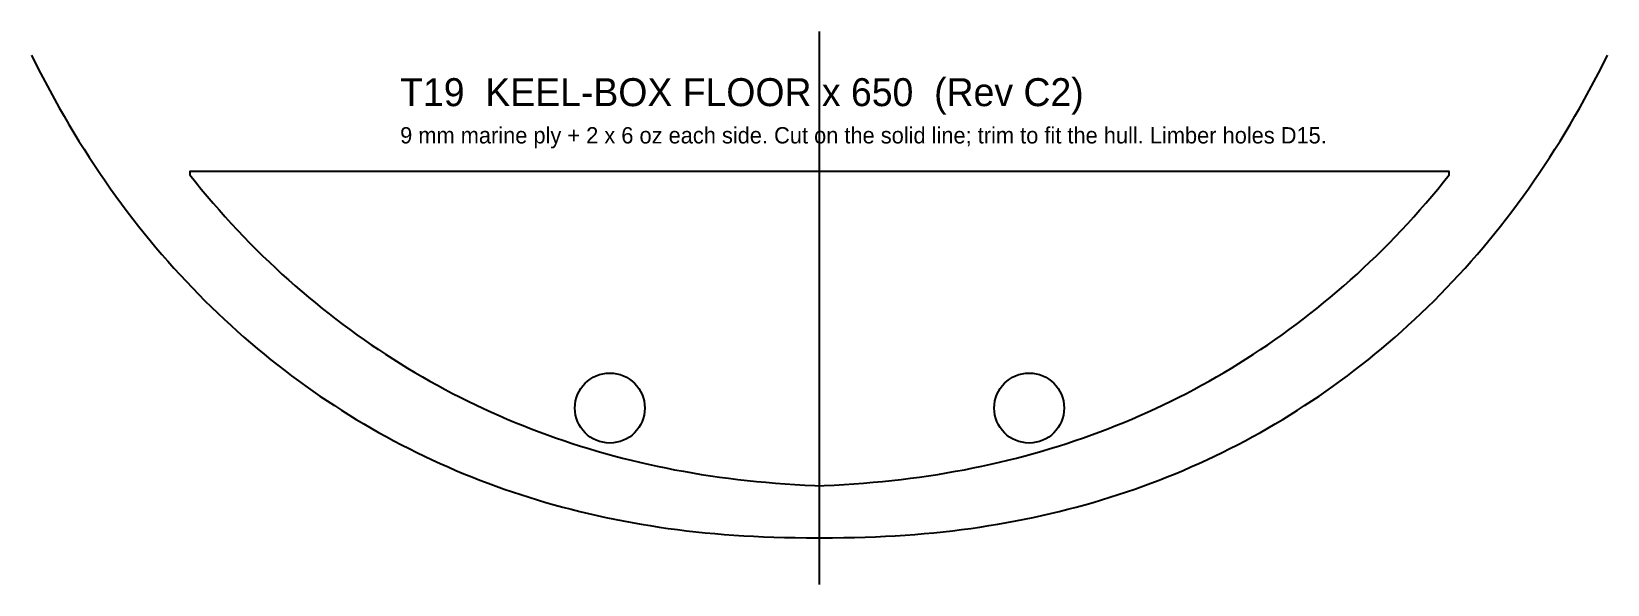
# Model space of a CAD drawing. Extents: x -169 to 169, y -9 to 110.
import ezdxf

# ---------------------------------------------------------------- set-up
doc = ezdxf.new("R2010")
doc.units = 0

msp = doc.modelspace()

# ---------------------------------------------------------------- linework, layer by layer
at = {"layer": 'BULKHEAD_CUT'}
msp.add_lwpolyline([(-135.155, 79.296), (-133.917, 77.749), (-132.667, 76.221), (-131.405, 74.712), (-130.131, 73.22), (-128.845, 71.746), (-127.547, 70.29), (-126.238, 68.853), (-124.917, 67.433), (-123.584, 66.032), (-122.24, 64.649), (-120.885, 63.283), (-119.519, 61.936), (-118.142, 60.607), (-116.753, 59.296), (-115.354, 58.003), (-113.944, 56.728), (-112.523, 55.472), (-111.092, 54.233), (-109.65, 53.012), (-108.198, 51.81), (-106.736, 50.625), (-105.263, 49.459), (-103.78, 48.311), (-102.287, 47.181), (-100.784, 46.069), (-99.271, 44.975), (-97.748, 43.899), (-96.215, 42.841), (-94.673, 41.801), (-93.121, 40.779), (-91.559, 39.776), (-89.988, 38.79), (-88.408, 37.823), (-86.818, 36.874), (-85.219, 35.942), (-83.61, 35.029), (-81.992, 34.134), (-80.365, 33.257), (-78.729, 32.398), (-77.084, 31.557), (-75.429, 30.734), (-73.766, 29.93), (-72.094, 29.143), (-70.412, 28.375), (-68.722, 27.624), (-67.022, 26.892), (-65.314, 26.178), (-63.597, 25.481), (-61.87, 24.803), (-60.135, 24.143), (-58.391, 23.501), (-56.638, 22.878), (-54.875, 22.272), (-53.104, 21.684), (-51.323, 21.114), (-49.533, 20.563), (-47.734, 20.03), (-45.926, 19.514), (-44.108, 19.017), (-42.28, 18.538), (-40.442, 18.077), (-38.595, 17.634), (-36.737, 17.209), (-34.869, 16.802), (-32.99, 16.413), (-31.1, 16.042), (-29.199, 15.69), (-27.286, 15.355), (-25.362, 15.039), (-23.424, 14.74), (-21.473, 14.46), (-19.509, 14.198), (-17.529, 13.954), (-15.534, 13.728), (-13.522, 13.52), (-11.492, 13.33), (-9.442, 13.158), (-7.37, 13.004), (-5.272, 12.869), (-3.147, 12.751), (-0.987, 12.652), (0, 12.57), (0, 12.507), (0, 12.462), (0, 12.435), (0, 12.426), (0, 12.426), (0, 12.435), (0, 12.462), (0, 12.507), (0, 12.57), (0.987, 12.652), (3.147, 12.751), (5.272, 12.869), (7.37, 13.004), (9.442, 13.158), (11.492, 13.33), (13.522, 13.52), (15.534, 13.728), (17.529, 13.954), (19.509, 14.198), (21.473, 14.46), (23.424, 14.74), (25.362, 15.039), (27.286, 15.355), (29.199, 15.69), (31.1, 16.042), (32.99, 16.413), (34.869, 16.802), (36.737, 17.209), (38.595, 17.634), (40.442, 18.077), (42.28, 18.538), (44.108, 19.017), (45.926, 19.514), (47.734, 20.03), (49.533, 20.563), (51.323, 21.114), (53.104, 21.684), (54.875, 22.272), (56.638, 22.878), (58.391, 23.501), (60.135, 24.143), (61.87, 24.803), (63.597, 25.481), (65.314, 26.178), (67.022, 26.892), (68.722, 27.624), (70.412, 28.375), (72.094, 29.143), (73.766, 29.93), (75.429, 30.734), (77.084, 31.557), (78.729, 32.398), (80.365, 33.257), (81.992, 34.134), (83.61, 35.029), (85.219, 35.942), (86.818, 36.874), (88.408, 37.823), (89.988, 38.79), (91.559, 39.776), (93.121, 40.779), (94.673, 41.801), (96.215, 42.841), (97.748, 43.899), (99.271, 44.975), (100.784, 46.069), (102.287, 47.181), (103.78, 48.311), (105.263, 49.459), (106.736, 50.625), (108.198, 51.81), (109.65, 53.012), (111.092, 54.233), (112.523, 55.472), (113.944, 56.728), (115.354, 58.003), (116.753, 59.296), (118.142, 60.607), (119.519, 61.936), (120.885, 63.283), (122.24, 64.649), (123.584, 66.032), (124.917, 67.433), (126.238, 68.853), (127.547, 70.29), (128.845, 71.746), (130.131, 73.22), (131.405, 74.712), (132.667, 76.221), (133.917, 77.749), (135.155, 79.296), (135.155, 80), (-135.155, 80)], close=True, dxfattribs=at)
at = {"layer": 'CENTRELINE'}
msp.add_lwpolyline([(0, -8.574), (0, 110)], dxfattribs=at)
at = {"layer": 'HOLES'}
for centre in [(-45, 29.261), (45, 29.261)]:
    msp.add_circle(centre, 7.5, dxfattribs=at)
at = {"layer": 'HULL_OUTSIDE'}
msp.add_lwpolyline([(-169.108, 104.94), (-168.155, 103.014), (-167.188, 101.107), (-166.206, 99.217), (-165.209, 97.345), (-164.198, 95.492), (-163.172, 93.657), (-162.133, 91.839), (-161.079, 90.04), (-160.011, 88.259), (-158.929, 86.496), (-157.834, 84.751), (-156.725, 83.024), (-155.603, 81.315), (-154.467, 79.624), (-153.318, 77.952), (-152.156, 76.297), (-150.981, 74.661), (-149.794, 73.042), (-148.593, 71.442), (-147.38, 69.86), (-146.155, 68.296), (-144.917, 66.749), (-143.667, 65.221), (-142.405, 63.712), (-141.131, 62.22), (-139.845, 60.746), (-138.547, 59.29), (-137.238, 57.853), (-135.917, 56.433), (-134.584, 55.032), (-133.24, 53.649), (-131.885, 52.283), (-130.519, 50.936), (-129.142, 49.607), (-127.753, 48.296), (-126.354, 47.003), (-124.944, 45.728), (-123.523, 44.472), (-122.092, 43.233), (-120.65, 42.012), (-119.198, 40.81), (-117.736, 39.625), (-116.263, 38.459), (-114.78, 37.311), (-113.287, 36.181), (-111.784, 35.069), (-110.271, 33.975), (-108.748, 32.899), (-107.215, 31.841), (-105.673, 30.801), (-104.121, 29.779), (-102.559, 28.776), (-100.988, 27.79), (-99.408, 26.823), (-97.818, 25.874), (-96.219, 24.942), (-94.61, 24.029), (-92.992, 23.134), (-91.365, 22.257), (-89.729, 21.398), (-88.084, 20.557), (-86.429, 19.734), (-84.766, 18.93), (-83.094, 18.143), (-81.412, 17.375), (-79.722, 16.624), (-78.022, 15.892), (-76.314, 15.178), (-74.597, 14.481), (-72.87, 13.803), (-71.135, 13.143), (-69.391, 12.501), (-67.638, 11.878), (-65.875, 11.272), (-64.104, 10.684), (-62.323, 10.114), (-60.533, 9.563), (-58.734, 9.03), (-56.926, 8.514), (-55.108, 8.017), (-53.28, 7.538), (-51.442, 7.077), (-49.595, 6.634), (-47.737, 6.209), (-45.869, 5.802), (-43.99, 5.413), (-42.1, 5.042), (-40.199, 4.69), (-38.286, 4.355), (-36.362, 4.039), (-34.424, 3.74), (-32.473, 3.46), (-30.509, 3.198), (-28.529, 2.954), (-26.534, 2.728), (-24.522, 2.52), (-22.492, 2.33), (-20.442, 2.158), (-18.37, 2.004), (-16.272, 1.869), (-14.147, 1.751), (-11.987, 1.652), (-9.787, 1.57), (-7.536, 1.507), (-5.213, 1.462), (-2.776, 1.435), (0, 1.426), (2.776, 1.435), (5.213, 1.462), (7.536, 1.507), (9.787, 1.57), (11.987, 1.652), (14.147, 1.751), (16.272, 1.869), (18.37, 2.004), (20.442, 2.158), (22.492, 2.33), (24.522, 2.52), (26.534, 2.728), (28.529, 2.954), (30.509, 3.198), (32.473, 3.46), (34.424, 3.74), (36.362, 4.039), (38.286, 4.355), (40.199, 4.69), (42.1, 5.042), (43.99, 5.413), (45.869, 5.802), (47.737, 6.209), (49.595, 6.634), (51.442, 7.077), (53.28, 7.538), (55.108, 8.017), (56.926, 8.514), (58.734, 9.03), (60.533, 9.563), (62.323, 10.114), (64.104, 10.684), (65.875, 11.272), (67.638, 11.878), (69.391, 12.501), (71.135, 13.143), (72.87, 13.803), (74.597, 14.481), (76.314, 15.178), (78.022, 15.892), (79.722, 16.624), (81.412, 17.375), (83.094, 18.143), (84.766, 18.93), (86.429, 19.734), (88.084, 20.557), (89.729, 21.398), (91.365, 22.257), (92.992, 23.134), (94.61, 24.029), (96.219, 24.942), (97.818, 25.874), (99.408, 26.823), (100.988, 27.79), (102.559, 28.776), (104.121, 29.779), (105.673, 30.801), (107.215, 31.841), (108.748, 32.899), (110.271, 33.975), (111.784, 35.069), (113.287, 36.181), (114.78, 37.311), (116.263, 38.459), (117.736, 39.625), (119.198, 40.81), (120.65, 42.012), (122.092, 43.233), (123.523, 44.472), (124.944, 45.728), (126.354, 47.003), (127.753, 48.296), (129.142, 49.607), (130.519, 50.936), (131.885, 52.283), (133.24, 53.649), (134.584, 55.032), (135.917, 56.433), (137.238, 57.853), (138.547, 59.29), (139.845, 60.746), (141.131, 62.22), (142.405, 63.712), (143.667, 65.221), (144.917, 66.749), (146.155, 68.296), (147.38, 69.86), (148.593, 71.442), (149.794, 73.042), (150.981, 74.661), (152.156, 76.297), (153.318, 77.952), (154.467, 79.624), (155.603, 81.315), (156.725, 83.024), (157.834, 84.751), (158.929, 86.496), (160.011, 88.259), (161.079, 90.04), (162.133, 91.839), (163.172, 93.657), (164.198, 95.492), (165.209, 97.345), (166.206, 99.217), (167.188, 101.107), (168.155, 103.014), (169.108, 104.94)], dxfattribs=at)

# ---------------------------------------------------------------- texts
at = {"layer": 'TEXT'}
for s, height, p in [('T19  KEEL-BOX FLOOR x 650  (Rev C2)', 6, (-90, 94)), ('9 mm marine ply + 2 x 6 oz each side. Cut on the solid line; trim to fit the hull. Limber holes D15.', 3.5, (-90, 86))]:
    msp.add_text(s, height=height, dxfattribs=at).set_placement(p)

doc.saveas('drawing.dxf')
